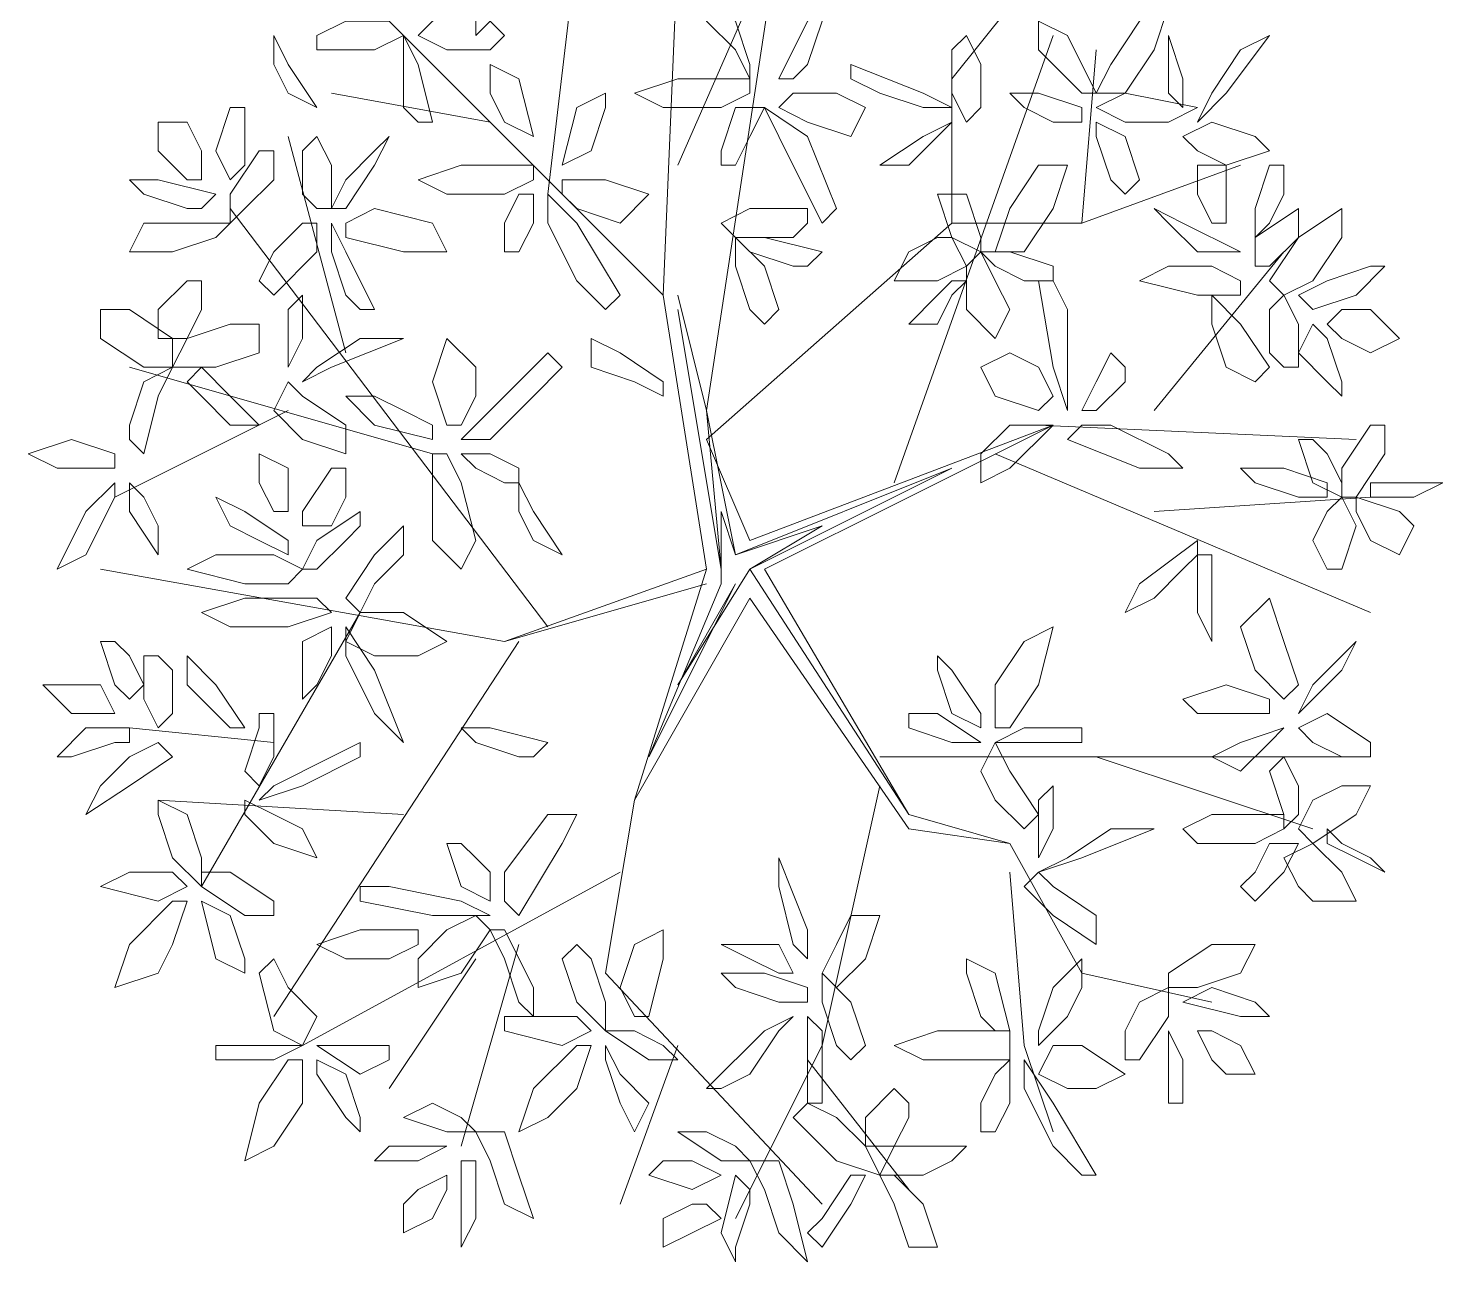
# Model space of a CAD drawing. Header units: millimetres. Extents: x 2529 to 2673, y 1639 to 1859.
# Drawn here: x 2558.984 to 2561.752, y 1718.955 to 1721.37 of the extents above; entities that cross this region are included whole.
import ezdxf

# ---------------------------------------------------------------- set-up
doc = ezdxf.new("R2010")
doc.units = ezdxf.units.MM
doc.layers.add('PDF_0', color=7, linetype='Continuous')

msp = doc.modelspace()

# ---------------------------------------------------------------- linework, layer by layer
at = {"layer": 'PDF_0', "lineweight": 9}
for points in [[(2560.2552, 1721.1014), (2560.4528, 1721.5532), (2560.3116, 1720.6213), (2560.2552, 1720.8472)], [(2560.001, 1721.0449), (2560.0575, 1721.5249)], [(2560.2269, 1720.8472), (2560.2552, 1721.5249)], [(2561.0741, 1721.3273), (2561.0459, 1720.9884), (2560.7917, 1720.9884), (2560.7917, 1721.2708), (2560.9047, 1721.412)], [(2561.3, 1719.4635), (2561.0459, 1719.5199), (2560.9047, 1719.7741), (2560.707, 1719.8023), (2560.3964, 1720.2542), (2560.1704, 1719.8588), (2560.3116, 1720.3106), (2560.2269, 1720.8472), (2559.7186, 1721.3555)], [(2560.6788, 1720.4801), (2560.9894, 1721.3555)], [(2559.8881, 1721.1861), (2559.5774, 1721.2426)], [(2559.6057, 1720.7342), (2559.4927, 1721.1578)], [(2561.0459, 1720.9884), (2561.3565, 1721.1014)], [(2560.001, 1720.1977), (2559.3797, 1721.0166)], [(2560.7917, 1720.9884), (2560.3116, 1720.5648), (2560.3964, 1720.3671), (2560.9894, 1720.593), (2560.4246, 1720.3106), (2560.707, 1719.8306), (2560.9047, 1719.7741)], [(2561.1871, 1720.6213), (2561.4412, 1720.9319)], [(2560.2552, 1720.819), (2560.3399, 1720.3106), (2560.3116, 1720.6213), (2560.3681, 1720.3389), (2560.7917, 1720.5083), (2560.3964, 1720.3106), (2560.5376, 1720.3954), (2560.3681, 1720.3389), (2560.3399, 1720.4236), (2560.3399, 1720.3106), (2560.3399, 1720.2824), (2560.1987, 1719.9435), (2560.3681, 1720.2824), (2560.2552, 1720.0847), (2560.3964, 1720.3106)], [(2559.7751, 1720.5366), (2559.1821, 1720.706)], [(2559.4927, 1720.6213), (2559.1538, 1720.4518)], [(2560.9612, 1720.593), (2561.5824, 1720.5648)], [(2560.8764, 1720.5366), (2561.6107, 1720.2259)], [(2561.1871, 1720.4236), (2561.6107, 1720.4518)], [(2559.9163, 1720.1694), (2559.1256, 1720.3106)], [(2560.3116, 1720.2824), (2559.9163, 1720.1694), (2560.3116, 1720.3106)], [(2560.3964, 1720.3106), (2560.707, 1719.8306), (2560.3964, 1720.3106)], [(2559.6339, 1720.2259), (2559.3233, 1719.6894)], [(2559.9445, 1720.1694), (2559.4645, 1719.4352)], [(2559.4645, 1719.9718), (2559.1821, 1720)], [(2560.6505, 1719.9435), (2561.5824, 1719.9435)], [(2561.0741, 1719.9435), (2561.4977, 1719.8023)], [(2560.6505, 1719.887), (2560.5376, 1719.3787), (2560.3681, 1719.0399)], [(2559.7186, 1719.8306), (2559.2385, 1719.8588)], [(2560.1704, 1719.8588), (2560.114, 1719.5199), (2560.5376, 1719.0681)], [(2560.1422, 1719.7176), (2559.5209, 1719.3787)], [(2560.9047, 1719.7176), (2560.9329, 1719.3787), (2560.9894, 1719.2093)], [(2559.9445, 1719.5764), (2559.8316, 1719.1811)], [(2559.8598, 1719.5482), (2559.6904, 1719.294)], [(2560.2552, 1719.3787), (2560.1422, 1719.0681)], [(2560.5093, 1719.3505), (2560.707, 1719.0963)]]:
    msp.add_lwpolyline(points, dxfattribs=at)
for points in [[(2559.9163, 1721.4685), (2559.8881, 1721.3837), (2559.8598, 1721.3555), (2559.8598, 1721.4402), (2559.8881, 1721.5249), (2559.9163, 1721.5249)], [(2559.7469, 1721.3555), (2559.7751, 1721.3837), (2559.8598, 1721.412), (2559.9163, 1721.3555), (2559.8881, 1721.3273), (2559.8033, 1721.3273)], [(2560.3681, 1721.3273), (2560.3116, 1721.3837), (2560.3116, 1721.412), (2560.3681, 1721.3837), (2560.3964, 1721.299), (2560.3964, 1721.2708)], [(2560.5093, 1721.299), (2560.5376, 1721.3837), (2560.5376, 1721.412), (2560.5093, 1721.3837), (2560.4528, 1721.2708), (2560.4811, 1721.2708)], [(2561.0741, 1721.2426), (2561.1306, 1721.2426), (2561.1871, 1721.3273), (2561.2153, 1721.412), (2561.1588, 1721.3837), (2561.1024, 1721.299)], [(2559.6057, 1721.3837), (2559.6904, 1721.3837), (2559.7186, 1721.3555), (2559.6621, 1721.3273), (2559.5492, 1721.3273), (2559.5492, 1721.3555)], [(2561.0176, 1721.2708), (2560.9612, 1721.3273), (2560.9612, 1721.3837), (2561.0176, 1721.3555), (2561.0741, 1721.2426), (2561.0459, 1721.2426)], [(2559.4927, 1721.2426), (2559.5492, 1721.2143), (2559.4927, 1721.299), (2559.4645, 1721.3555), (2559.4645, 1721.299)], [(2559.7186, 1721.2143), (2559.7186, 1721.299), (2559.7186, 1721.3555), (2559.7469, 1721.299), (2559.7751, 1721.1861), (2559.7469, 1721.1861)], [(2560.82, 1721.1861), (2560.8482, 1721.2143), (2560.8482, 1721.299), (2560.82, 1721.3555), (2560.7917, 1721.3273), (2560.7917, 1721.2426)], [(2561.2153, 1721.299), (2561.2153, 1721.3555), (2561.2436, 1721.2708), (2561.2436, 1721.2143), (2561.2153, 1721.2426)], [(2561.3565, 1721.3273), (2561.413, 1721.3555), (2561.3283, 1721.2426), (2561.2718, 1721.1861), (2561.3, 1721.2426)], [(2559.9163, 1721.1861), (2559.9728, 1721.1578), (2559.9445, 1721.2708), (2559.8881, 1721.299), (2559.8881, 1721.2426)], [(2560.6505, 1721.2426), (2560.7352, 1721.2143), (2560.7917, 1721.2143), (2560.7352, 1721.2426), (2560.594, 1721.299), (2560.594, 1721.2708)], [(2560.3399, 1721.2143), (2560.2269, 1721.2143), (2560.1704, 1721.2426), (2560.2552, 1721.2708), (2560.3964, 1721.2708), (2560.3964, 1721.2426)], [(2560.0857, 1721.1296), (2560.0292, 1721.1014), (2560.0575, 1721.2143), (2560.114, 1721.2426), (2560.114, 1721.2143)], [(2560.4528, 1721.2143), (2560.4811, 1721.2426), (2560.5658, 1721.2426), (2560.6223, 1721.2143), (2560.594, 1721.1578), (2560.5093, 1721.1861)], [(2560.9894, 1721.1861), (2560.9329, 1721.2143), (2560.9047, 1721.2426), (2560.9612, 1721.2426), (2561.0459, 1721.2143), (2561.0459, 1721.1861)], [(2561.2153, 1721.1861), (2561.2718, 1721.2143), (2561.1306, 1721.2426), (2561.0741, 1721.2143), (2561.1306, 1721.1861)], [(2559.408, 1721.1578), (2559.408, 1721.1014), (2559.3797, 1721.0731), (2559.3515, 1721.1296), (2559.3797, 1721.2143), (2559.408, 1721.2143)], [(2560.3399, 1721.1014), (2560.3681, 1721.1014), (2560.3964, 1721.1578), (2560.4246, 1721.2143), (2560.3681, 1721.2143), (2560.3399, 1721.1296)], [(2560.5093, 1721.0449), (2560.4528, 1721.1578), (2560.4246, 1721.2143), (2560.5093, 1721.1578), (2560.5658, 1721.0166), (2560.5376, 1720.9884)], [(2559.3233, 1721.0731), (2559.295, 1721.0731), (2559.2385, 1721.1296), (2559.2385, 1721.1861), (2559.295, 1721.1861), (2559.3233, 1721.1296)], [(2560.707, 1721.1014), (2560.7635, 1721.1578), (2560.7917, 1721.1861), (2560.7352, 1721.1578), (2560.6505, 1721.1014), (2560.6788, 1721.1014)], [(2561.1024, 1721.0731), (2561.0741, 1721.1578), (2561.0741, 1721.1861), (2561.1306, 1721.1578), (2561.1588, 1721.0731), (2561.1306, 1721.0449)], [(2561.2436, 1721.1578), (2561.2718, 1721.1296), (2561.3283, 1721.1014), (2561.413, 1721.1296), (2561.3848, 1721.1578), (2561.3, 1721.1861)], [(2559.5209, 1721.0449), (2559.5209, 1721.1296), (2559.5492, 1721.1578), (2559.5774, 1721.1014), (2559.5774, 1721.0166), (2559.5492, 1721.0166)], [(2559.6057, 1721.0731), (2559.6621, 1721.1296), (2559.6904, 1721.1578), (2559.6621, 1721.1014), (2559.6057, 1721.0166), (2559.5774, 1721.0166)], [(2559.4645, 1721.0731), (2559.408, 1721.0166), (2559.3797, 1720.9884), (2559.3797, 1721.0449), (2559.4362, 1721.1296), (2559.4645, 1721.1296)], [(2559.9163, 1721.0449), (2559.8033, 1721.0449), (2559.7469, 1721.0731), (2559.8316, 1721.1014), (2559.9728, 1721.1014), (2559.9728, 1721.0731)], [(2560.8764, 1720.9319), (2560.9329, 1720.9319), (2560.9894, 1721.0166), (2561.0176, 1721.1014), (2560.9612, 1721.1014), (2560.9047, 1721.0166)], [(2561.3283, 1720.9884), (2561.3, 1720.9884), (2561.2718, 1721.0449), (2561.2718, 1721.1014), (2561.3283, 1721.1014), (2561.3283, 1721.0449)], [(2561.4412, 1721.0449), (2561.413, 1720.9884), (2561.3848, 1720.9602), (2561.3848, 1721.0166), (2561.413, 1721.1014), (2561.4412, 1721.1014)], [(2559.295, 1721.0166), (2559.2103, 1721.0449), (2559.1821, 1721.0731), (2559.2385, 1721.0731), (2559.3515, 1721.0449), (2559.3233, 1721.0166)], [(2560.0292, 1721.0449), (2560.0292, 1721.0731), (2560.114, 1721.0731), (2560.1987, 1721.0449), (2560.1422, 1720.9884), (2560.0575, 1721.0166)], [(2559.9163, 1720.9319), (2559.9445, 1720.9319), (2559.9728, 1720.9884), (2559.9728, 1721.0449), (2559.9445, 1721.0449), (2559.9163, 1720.9884)], [(2560.0575, 1720.8754), (2560.001, 1720.9884), (2560.001, 1721.0449), (2560.0575, 1720.9884), (2560.1422, 1720.8472), (2560.114, 1720.819)], [(2560.82, 1721.0449), (2560.8482, 1720.9602), (2560.8482, 1720.9319), (2560.7917, 1720.9602), (2560.7635, 1721.0449), (2560.7917, 1721.0449)], [(2559.6057, 1720.9884), (2559.6057, 1720.9602), (2559.7186, 1720.9319), (2559.8033, 1720.9319), (2559.7751, 1720.9884), (2559.6621, 1721.0166)], [(2560.4811, 1720.9602), (2560.3681, 1720.9602), (2560.3399, 1720.9884), (2560.3964, 1721.0166), (2560.5093, 1721.0166), (2560.5093, 1720.9884)], [(2561.2718, 1720.9319), (2561.2153, 1720.9884), (2561.1871, 1721.0166), (2561.2436, 1720.9884), (2561.3565, 1720.9319), (2561.3283, 1720.9319)], [(2561.4695, 1720.9602), (2561.413, 1720.9037), (2561.3848, 1720.9037), (2561.3848, 1720.9602), (2561.4695, 1721.0166), (2561.4695, 1720.9884)], [(2561.4412, 1720.8472), (2561.413, 1720.8754), (2561.4695, 1720.9602), (2561.5542, 1721.0166), (2561.5542, 1720.9602), (2561.4977, 1720.8754)], [(2559.3797, 1720.9884), (2559.3515, 1720.9602), (2559.2668, 1720.9319), (2559.1821, 1720.9319), (2559.2103, 1720.9884), (2559.3233, 1720.9884)], [(2559.4645, 1720.9319), (2559.5209, 1720.9884), (2559.5492, 1720.9884), (2559.5492, 1720.9319), (2559.4645, 1720.8472), (2559.4362, 1720.8754)], [(2559.6057, 1720.8472), (2559.5774, 1720.9319), (2559.5774, 1720.9884), (2559.6057, 1720.9319), (2559.6621, 1720.819), (2559.6339, 1720.819)], [(2560.4811, 1720.9037), (2560.3964, 1720.9319), (2560.3681, 1720.9602), (2560.4246, 1720.9602), (2560.5376, 1720.9319), (2560.5093, 1720.9037)], [(2560.3964, 1720.819), (2560.3681, 1720.9037), (2560.3681, 1720.9602), (2560.4246, 1720.9037), (2560.4528, 1720.819), (2560.4246, 1720.7907)], [(2560.7917, 1720.9602), (2560.82, 1720.9037), (2560.7635, 1720.8754), (2560.6788, 1720.8754), (2560.707, 1720.9319), (2560.7635, 1720.9602)], [(2560.8764, 1720.8754), (2560.9047, 1720.819), (2560.8764, 1720.7625), (2560.82, 1720.819), (2560.82, 1720.9037), (2560.8482, 1720.9319)], [(2560.9329, 1720.8754), (2560.8764, 1720.9037), (2560.8482, 1720.9319), (2560.9047, 1720.9319), (2560.9894, 1720.9037), (2560.9894, 1720.8754)], [(2561.3565, 1720.8754), (2561.3565, 1720.8472), (2561.2718, 1720.8472), (2561.1588, 1720.8754), (2561.2153, 1720.9037), (2561.3, 1720.9037)], [(2561.5259, 1720.8754), (2561.6107, 1720.9037), (2561.6389, 1720.9037), (2561.5824, 1720.8472), (2561.4977, 1720.819), (2561.4695, 1720.8472)], [(2559.3233, 1720.819), (2559.295, 1720.7625), (2559.2385, 1720.7625), (2559.2385, 1720.819), (2559.295, 1720.8754), (2559.3233, 1720.8754)], [(2560.82, 1720.8754), (2560.7917, 1720.8754), (2560.7635, 1720.8472), (2560.707, 1720.7907), (2560.7635, 1720.7907), (2560.7917, 1720.8472)], [(2561.0176, 1720.819), (2561.0176, 1720.6778), (2561.0176, 1720.6213), (2560.9894, 1720.706), (2560.9612, 1720.8754), (2560.9894, 1720.8754)], [(2559.4927, 1720.819), (2559.5209, 1720.8472), (2559.5209, 1720.7625), (2559.4927, 1720.706), (2559.4927, 1720.7342)], [(2561.3283, 1720.706), (2561.3, 1720.7907), (2561.3, 1720.8472), (2561.3565, 1720.7907), (2561.413, 1720.706), (2561.3848, 1720.6778)], [(2561.413, 1720.7342), (2561.413, 1720.819), (2561.4412, 1720.8472), (2561.4695, 1720.7907), (2561.4695, 1720.706), (2561.4412, 1720.706)], [(2559.1821, 1720.819), (2559.2668, 1720.7625), (2559.2668, 1720.706), (2559.2103, 1720.706), (2559.1256, 1720.7625), (2559.1256, 1720.819)], [(2561.5259, 1720.7907), (2561.5542, 1720.819), (2561.6107, 1720.819), (2561.6671, 1720.7625), (2561.6107, 1720.7342), (2561.5542, 1720.7625)], [(2559.4362, 1720.7907), (2559.4362, 1720.7342), (2559.3515, 1720.706), (2559.2668, 1720.706), (2559.295, 1720.7625), (2559.3797, 1720.7907)], [(2561.5259, 1720.6778), (2561.4695, 1720.7342), (2561.4977, 1720.7907), (2561.5259, 1720.7625), (2561.5542, 1720.6778), (2561.5542, 1720.6495)], [(2559.6339, 1720.7625), (2559.5492, 1720.706), (2559.5209, 1720.6778), (2559.5774, 1720.706), (2559.7186, 1720.7625), (2559.6904, 1720.7625)], [(2559.8316, 1720.593), (2559.8033, 1720.593), (2559.7751, 1720.6778), (2559.8033, 1720.7625), (2559.8598, 1720.706), (2559.8598, 1720.6495)], [(2560.1704, 1720.6778), (2560.0857, 1720.706), (2560.0857, 1720.7625), (2560.1422, 1720.7342), (2560.2269, 1720.6778), (2560.2269, 1720.6495)], [(2559.9728, 1720.6495), (2559.8881, 1720.5648), (2559.8316, 1720.5648), (2559.8881, 1720.6213), (2560.001, 1720.7342), (2560.0292, 1720.706)], [(2560.9894, 1720.6495), (2560.9612, 1720.6213), (2560.8764, 1720.6495), (2560.8482, 1720.706), (2560.9047, 1720.7342), (2560.9612, 1720.706)], [(2561.1306, 1720.706), (2561.1024, 1720.7342), (2561.0741, 1720.6778), (2561.0459, 1720.6213), (2561.0741, 1720.6213), (2561.1306, 1720.6778)], [(2559.1821, 1720.593), (2559.2103, 1720.6778), (2559.2668, 1720.706), (2559.2385, 1720.6495), (2559.2103, 1720.5366), (2559.1821, 1720.5648)], [(2559.295, 1720.6778), (2559.3233, 1720.706), (2559.3797, 1720.6495), (2559.4362, 1720.593), (2559.3797, 1720.593), (2559.3233, 1720.6495)], [(2559.4927, 1720.6778), (2559.4645, 1720.6213), (2559.5209, 1720.5648), (2559.6057, 1720.5366), (2559.6057, 1720.593), (2559.5209, 1720.6495)], [(2559.7186, 1720.6213), (2559.6621, 1720.6495), (2559.6057, 1720.6495), (2559.6621, 1720.593), (2559.7751, 1720.5648), (2559.7751, 1720.593)], [(2560.9047, 1720.593), (2560.8482, 1720.5366), (2560.8482, 1720.4801), (2560.9047, 1720.5083), (2560.9894, 1720.593), (2560.9612, 1720.593)], [(2561.1024, 1720.593), (2561.2153, 1720.5366), (2561.2436, 1720.5083), (2561.1588, 1720.5083), (2561.0176, 1720.5648), (2561.0459, 1720.593)], [(2561.5542, 1720.5083), (2561.6107, 1720.593), (2561.6389, 1720.593), (2561.6389, 1720.5366), (2561.5824, 1720.4518), (2561.5542, 1720.4518)], [(2559.1538, 1720.5083), (2559.1538, 1720.5366), (2559.0691, 1720.5648), (2558.9844, 1720.5366), (2559.0409, 1720.5083), (2559.1256, 1720.5083)], [(2561.5259, 1720.5366), (2561.5542, 1720.4801), (2561.5542, 1720.4518), (2561.4977, 1720.4801), (2561.4695, 1720.5648), (2561.4977, 1720.5648)], [(2559.4927, 1720.4236), (2559.4645, 1720.4236), (2559.4362, 1720.4801), (2559.4362, 1720.5366), (2559.4927, 1720.5083), (2559.4927, 1720.4518)], [(2559.8316, 1720.4801), (2559.8598, 1720.3671), (2559.8316, 1720.3106), (2559.7751, 1720.3671), (2559.7751, 1720.5366), (2559.8033, 1720.5366)], [(2559.9445, 1720.4801), (2559.9445, 1720.5083), (2559.8881, 1720.5366), (2559.8316, 1720.5366), (2559.8598, 1720.5083), (2559.9163, 1720.4801)], [(2559.6057, 1720.4518), (2559.5774, 1720.3954), (2559.5209, 1720.3954), (2559.5209, 1720.4236), (2559.5774, 1720.5083), (2559.6057, 1720.5083)], [(2561.4695, 1720.4518), (2561.3848, 1720.4801), (2561.3565, 1720.5083), (2561.4412, 1720.5083), (2561.5259, 1720.4801), (2561.5259, 1720.4518)], [(2559.0973, 1720.3389), (2559.0409, 1720.3106), (2559.0973, 1720.4236), (2559.1538, 1720.4801), (2559.1538, 1720.4518)], [(2559.2385, 1720.3954), (2559.2385, 1720.3389), (2559.1821, 1720.4236), (2559.1821, 1720.4801), (2559.2103, 1720.4518)], [(2559.9728, 1720.3671), (2560.0292, 1720.3389), (2559.9728, 1720.4236), (2559.9445, 1720.4801), (2559.9445, 1720.4236)], [(2561.6107, 1720.4801), (2561.6107, 1720.4518), (2561.6954, 1720.4518), (2561.7519, 1720.4801), (2561.7236, 1720.4801), (2561.6389, 1720.4801)], [(2559.4362, 1720.3671), (2559.3797, 1720.3954), (2559.3515, 1720.4518), (2559.408, 1720.4236), (2559.4927, 1720.3671), (2559.4927, 1720.3389)], [(2561.4977, 1720.3671), (2561.5259, 1720.4236), (2561.5542, 1720.4518), (2561.5824, 1720.3954), (2561.5542, 1720.3106), (2561.5259, 1720.3106)], [(2561.5824, 1720.4236), (2561.5824, 1720.4518), (2561.6671, 1720.4236), (2561.6954, 1720.3954), (2561.6671, 1720.3389), (2561.6107, 1720.3671)], [(2559.6057, 1720.3671), (2559.5492, 1720.3106), (2559.5209, 1720.3106), (2559.5492, 1720.3671), (2559.6339, 1720.4236), (2559.6339, 1720.3954)], [(2559.6621, 1720.2824), (2559.7186, 1720.3389), (2559.7186, 1720.3954), (2559.6621, 1720.3389), (2559.6057, 1720.2542), (2559.6339, 1720.2259)], [(2561.2436, 1720.3106), (2561.1871, 1720.2542), (2561.1306, 1720.2259), (2561.1588, 1720.2824), (2561.2718, 1720.3671), (2561.2718, 1720.3389)], [(2559.5209, 1720.3106), (2559.4927, 1720.2824), (2559.408, 1720.2824), (2559.295, 1720.3106), (2559.3515, 1720.3389), (2559.4645, 1720.3389)], [(2561.3, 1720.3106), (2561.3, 1720.1977), (2561.3, 1720.1694), (2561.2718, 1720.2259), (2561.2718, 1720.3389), (2561.3, 1720.3389)], [(2559.4927, 1720.1977), (2559.3797, 1720.1977), (2559.3233, 1720.2259), (2559.408, 1720.2542), (2559.5492, 1720.2542), (2559.5774, 1720.2259)], [(2561.4412, 1720.0565), (2561.4695, 1720.0847), (2561.4412, 1720.1694), (2561.413, 1720.2542), (2561.3565, 1720.1977), (2561.3848, 1720.113)], [(2559.6057, 1720.1694), (2559.6339, 1720.2259), (2559.7186, 1720.2259), (2559.8033, 1720.1694), (2559.7469, 1720.1412), (2559.6621, 1720.1412)], [(2559.5209, 1720.0565), (2559.5492, 1720.0847), (2559.5774, 1720.1412), (2559.5774, 1720.1977), (2559.5209, 1720.1694), (2559.5209, 1720.113)], [(2559.6621, 1720.0282), (2559.7186, 1719.9718), (2559.6621, 1720.113), (2559.6057, 1720.1977), (2559.6057, 1720.1412)], [(2560.8764, 1720), (2560.9047, 1720), (2560.9612, 1720.0847), (2560.9894, 1720.1977), (2560.9329, 1720.1694), (2560.8764, 1720.0847)], [(2559.1821, 1720.1412), (2559.2103, 1720.0847), (2559.1821, 1720.0565), (2559.1538, 1720.0847), (2559.1256, 1720.1694), (2559.1538, 1720.1694)], [(2561.5542, 1720.113), (2561.5824, 1720.1694), (2561.4977, 1720.0847), (2561.4695, 1720.0282), (2561.4977, 1720.0565)], [(2559.2668, 1720.113), (2559.2668, 1720.0282), (2559.2385, 1720), (2559.2103, 1720.0565), (2559.2103, 1720.1412), (2559.2385, 1720.1412)], [(2559.3515, 1720.0282), (2559.295, 1720.0847), (2559.295, 1720.1412), (2559.3515, 1720.0847), (2559.408, 1720), (2559.3797, 1720)], [(2560.7917, 1720.0282), (2560.7635, 1720.113), (2560.7635, 1720.1412), (2560.7917, 1720.113), (2560.8482, 1720.0282), (2560.8482, 1720)], [(2559.1538, 1720.0282), (2559.1256, 1720.0282), (2559.0691, 1720.0282), (2559.0126, 1720.0847), (2559.0691, 1720.0847), (2559.1256, 1720.0847)], [(2561.3565, 1720.0282), (2561.2718, 1720.0282), (2561.2436, 1720.0565), (2561.3283, 1720.0847), (2561.413, 1720.0565), (2561.413, 1720.0282)], [(2559.4362, 1720), (2559.408, 1719.9153), (2559.4362, 1719.887), (2559.4645, 1719.9435), (2559.4645, 1720.0282), (2559.4362, 1720.0282)], [(2560.7917, 1719.9718), (2560.8482, 1719.9718), (2560.7635, 1720.0282), (2560.707, 1720.0282), (2560.707, 1720)], [(2561.5542, 1719.9435), (2561.4977, 1719.9718), (2561.4695, 1720), (2561.5259, 1720.0282), (2561.6107, 1719.9718), (2561.6107, 1719.9435)], [(2559.1538, 1719.9718), (2559.0691, 1719.9435), (2559.0409, 1719.9435), (2559.0973, 1720), (2559.1821, 1720), (2559.1821, 1719.9718)], [(2559.9445, 1719.9435), (2559.8598, 1719.9718), (2559.8316, 1720), (2559.8881, 1720), (2560.001, 1719.9718), (2559.9728, 1719.9435)], [(2561.0176, 1719.9718), (2560.9047, 1719.9718), (2560.8764, 1719.9718), (2560.9329, 1720), (2561.0459, 1720), (2561.0459, 1719.9718)], [(2561.413, 1719.9718), (2561.4412, 1720), (2561.3565, 1719.9718), (2561.3, 1719.9435), (2561.3565, 1719.9153)], [(2559.2385, 1719.9718), (2559.2668, 1719.9435), (2559.1821, 1719.887), (2559.0973, 1719.8306), (2559.1256, 1719.887), (2559.1821, 1719.9435)], [(2559.5774, 1719.9435), (2559.4645, 1719.887), (2559.4362, 1719.8588), (2559.5209, 1719.887), (2559.6339, 1719.9435), (2559.6339, 1719.9718)], [(2560.8764, 1719.8588), (2560.8482, 1719.9153), (2560.8764, 1719.9718), (2560.9047, 1719.9153), (2560.9612, 1719.8306), (2560.9329, 1719.8023)], [(2561.4695, 1719.887), (2561.4695, 1719.8306), (2561.4412, 1719.8023), (2561.4412, 1719.8306), (2561.413, 1719.9153), (2561.4412, 1719.9435)], [(2560.9612, 1719.8588), (2560.9894, 1719.887), (2560.9894, 1719.8023), (2560.9612, 1719.7458), (2560.9612, 1719.7741)], [(2561.4977, 1719.8588), (2561.5542, 1719.887), (2561.6107, 1719.887), (2561.5824, 1719.8306), (2561.4977, 1719.7741), (2561.4695, 1719.8023)], [(2559.295, 1719.8306), (2559.3233, 1719.7458), (2559.3233, 1719.6894), (2559.2668, 1719.7458), (2559.2385, 1719.8306), (2559.2385, 1719.8588)], [(2559.408, 1719.8588), (2559.408, 1719.8306), (2559.4645, 1719.7741), (2559.5492, 1719.7458), (2559.5209, 1719.8023), (2559.4645, 1719.8306)], [(2559.9163, 1719.7176), (2560.001, 1719.8306), (2560.0575, 1719.8306), (2560.0292, 1719.7741), (2559.9445, 1719.6329), (2559.9163, 1719.6611)], [(2561.3848, 1719.7741), (2561.2718, 1719.7741), (2561.2436, 1719.8023), (2561.3, 1719.8306), (2561.4412, 1719.8306), (2561.4412, 1719.8023)], [(2561.1024, 1719.8023), (2561.0176, 1719.7458), (2560.9612, 1719.7176), (2561.0459, 1719.7458), (2561.1871, 1719.8023), (2561.1588, 1719.8023)], [(2561.5259, 1719.8023), (2561.5259, 1719.7741), (2561.5824, 1719.7458), (2561.6389, 1719.7176), (2561.6107, 1719.7458), (2561.5542, 1719.7741)], [(2559.8316, 1719.7741), (2559.8033, 1719.7741), (2559.8316, 1719.6894), (2559.8881, 1719.6611), (2559.8881, 1719.7176), (2559.8598, 1719.7458)], [(2561.3848, 1719.7176), (2561.413, 1719.7741), (2561.4695, 1719.7741), (2561.4412, 1719.7176), (2561.3848, 1719.6611), (2561.3565, 1719.6894)], [(2561.4412, 1719.7458), (2561.4977, 1719.7741), (2561.5542, 1719.7176), (2561.5824, 1719.6611), (2561.4977, 1719.6611), (2561.4695, 1719.6894)], [(2560.4528, 1719.6894), (2560.4528, 1719.7458), (2560.5093, 1719.6047), (2560.5093, 1719.5482), (2560.4811, 1719.5764)], [(2559.1821, 1719.7176), (2559.1256, 1719.6894), (2559.2385, 1719.6611), (2559.295, 1719.6894), (2559.2668, 1719.7176)], [(2559.3797, 1719.7176), (2559.4645, 1719.6611), (2559.4645, 1719.6329), (2559.408, 1719.6329), (2559.3233, 1719.6894), (2559.3233, 1719.7176)], [(2560.9612, 1719.7176), (2560.9329, 1719.6894), (2560.9894, 1719.6329), (2561.0741, 1719.5764), (2561.0741, 1719.6329), (2560.9894, 1719.6894)], [(2559.6904, 1719.6894), (2559.8316, 1719.6611), (2559.8881, 1719.6329), (2559.7751, 1719.6329), (2559.6339, 1719.6611), (2559.6339, 1719.6894)], [(2559.295, 1719.6611), (2559.2668, 1719.6611), (2559.1821, 1719.5764), (2559.1538, 1719.4917), (2559.2385, 1719.5199), (2559.2668, 1719.5764)], [(2559.3797, 1719.6329), (2559.3233, 1719.6611), (2559.3515, 1719.5482), (2559.408, 1719.5199), (2559.408, 1719.5482)], [(2559.8598, 1719.6329), (2559.8881, 1719.6047), (2559.8316, 1719.5199), (2559.7469, 1719.4917), (2559.7469, 1719.5482), (2559.8033, 1719.6047)], [(2560.5376, 1719.5199), (2560.5658, 1719.4917), (2560.6223, 1719.5482), (2560.6505, 1719.6329), (2560.594, 1719.6329), (2560.5658, 1719.5764)], [(2559.6904, 1719.5482), (2559.6057, 1719.5482), (2559.5492, 1719.5764), (2559.6339, 1719.6047), (2559.7469, 1719.6047), (2559.7469, 1719.5764)], [(2559.9163, 1719.5482), (2559.9445, 1719.4635), (2559.9728, 1719.4352), (2559.9728, 1719.4917), (2559.9163, 1719.6047), (2559.8881, 1719.6047)], [(2560.1422, 1719.4917), (2560.1704, 1719.5764), (2560.2269, 1719.6047), (2560.2269, 1719.5482), (2560.1987, 1719.4352), (2560.1704, 1719.4352)], [(2560.0857, 1719.5482), (2560.114, 1719.4635), (2560.114, 1719.407), (2560.0575, 1719.4635), (2560.0292, 1719.5482), (2560.0575, 1719.5764)], [(2560.3964, 1719.5482), (2560.4528, 1719.5199), (2560.4811, 1719.5199), (2560.4528, 1719.5764), (2560.3681, 1719.5764), (2560.3399, 1719.5764)], [(2561.2153, 1719.4917), (2561.2153, 1719.5199), (2561.3, 1719.5764), (2561.3848, 1719.5764), (2561.3565, 1719.5199), (2561.2718, 1719.4917)], [(2559.4927, 1719.4917), (2559.5492, 1719.4352), (2559.5209, 1719.3787), (2559.4645, 1719.407), (2559.4362, 1719.5199), (2559.4645, 1719.5482)], [(2560.8482, 1719.4352), (2560.82, 1719.5199), (2560.82, 1719.5482), (2560.8764, 1719.5199), (2560.9047, 1719.407), (2560.8764, 1719.407)], [(2561.0176, 1719.4352), (2561.0459, 1719.4917), (2561.0459, 1719.5482), (2560.9894, 1719.4917), (2560.9612, 1719.407), (2560.9612, 1719.3787)], [(2560.5093, 1719.4635), (2560.5093, 1719.4917), (2560.4246, 1719.5199), (2560.3399, 1719.5199), (2560.3681, 1719.4917), (2560.4528, 1719.4635)], [(2560.5658, 1719.3787), (2560.5376, 1719.4635), (2560.5376, 1719.5199), (2560.594, 1719.4635), (2560.6223, 1719.3787), (2560.594, 1719.3505)], [(2561.1306, 1719.407), (2561.1588, 1719.4635), (2561.2153, 1719.4917), (2561.2153, 1719.4352), (2561.1588, 1719.3505), (2561.1306, 1719.3505)], [(2561.3, 1719.4917), (2561.2436, 1719.4635), (2561.3565, 1719.4352), (2561.413, 1719.4352), (2561.3848, 1719.4635)], [(2559.9728, 1719.4352), (2560.0575, 1719.4352), (2560.0857, 1719.407), (2560.0292, 1719.3787), (2559.9163, 1719.407), (2559.9163, 1719.4352)], [(2560.3964, 1719.3223), (2560.4528, 1719.407), (2560.4811, 1719.4352), (2560.4246, 1719.407), (2560.3116, 1719.294), (2560.3399, 1719.294)], [(2560.5376, 1719.3223), (2560.5376, 1719.407), (2560.5093, 1719.4352), (2560.5093, 1719.3787), (2560.5093, 1719.2658), (2560.5376, 1719.2658)], [(2560.1704, 1719.407), (2560.114, 1719.407), (2560.1987, 1719.3505), (2560.2552, 1719.3505), (2560.2269, 1719.3787)], [(2560.8482, 1719.3505), (2560.7352, 1719.3505), (2560.6788, 1719.3787), (2560.7635, 1719.407), (2560.9047, 1719.407), (2560.9047, 1719.3505)], [(2561.2153, 1719.3223), (2561.2153, 1719.3787), (2561.2153, 1719.407), (2561.2436, 1719.3505), (2561.2436, 1719.2658), (2561.2153, 1719.2658)], [(2561.2718, 1719.407), (2561.3, 1719.407), (2561.3565, 1719.3787), (2561.3848, 1719.3223), (2561.3283, 1719.3223), (2561.3, 1719.3505)], [(2559.3797, 1719.3787), (2559.4927, 1719.3787), (2559.5209, 1719.3787), (2559.4645, 1719.3505), (2559.3515, 1719.3505), (2559.3515, 1719.3787)], [(2559.6057, 1719.3787), (2559.5492, 1719.3787), (2559.6339, 1719.3223), (2559.6904, 1719.3505), (2559.6904, 1719.3787)], [(2560.0857, 1719.3787), (2560.0575, 1719.3787), (2559.9728, 1719.294), (2559.9445, 1719.2093), (2560.001, 1719.2375), (2560.0575, 1719.294)], [(2560.1422, 1719.3223), (2560.1987, 1719.2658), (2560.1704, 1719.2093), (2560.1422, 1719.2658), (2560.114, 1719.3505), (2560.114, 1719.3787)], [(2560.9612, 1719.3223), (2560.9894, 1719.3787), (2561.0459, 1719.3787), (2561.1306, 1719.3223), (2561.0741, 1719.294), (2561.0176, 1719.294)], [(2559.5209, 1719.3505), (2559.4927, 1719.3505), (2559.4362, 1719.2658), (2559.408, 1719.1528), (2559.4645, 1719.1811), (2559.5209, 1719.2658)], [(2559.6057, 1719.3223), (2559.6339, 1719.2375), (2559.6339, 1719.2093), (2559.6057, 1719.2375), (2559.5492, 1719.3223), (2559.5492, 1719.3505)], [(2560.8482, 1719.2093), (2560.8764, 1719.2093), (2560.9047, 1719.2658), (2560.9047, 1719.3505), (2560.8764, 1719.3223), (2560.8482, 1719.2658)], [(2560.9894, 1719.1811), (2560.9329, 1719.294), (2560.9329, 1719.3505), (2560.9894, 1719.2658), (2561.0741, 1719.1246), (2561.0459, 1719.1246)], [(2560.707, 1719.2375), (2560.6788, 1719.1811), (2560.6223, 1719.1811), (2560.6223, 1719.2375), (2560.6788, 1719.294), (2560.707, 1719.2658)], [(2559.7751, 1719.2658), (2559.7186, 1719.2375), (2559.8033, 1719.2093), (2559.8598, 1719.2093), (2559.8316, 1719.2375)], [(2560.5658, 1719.2375), (2560.6223, 1719.1811), (2560.6505, 1719.1246), (2560.5658, 1719.1528), (2560.4811, 1719.2375), (2560.5093, 1719.2658)], [(2559.8598, 1719.2093), (2559.9163, 1719.2093), (2559.9445, 1719.1246), (2559.9728, 1719.0399), (2559.9163, 1719.0681), (2559.8881, 1719.1528)], [(2560.3116, 1719.2093), (2560.2552, 1719.2093), (2560.3399, 1719.1528), (2560.3964, 1719.1528), (2560.3681, 1719.1811)], [(2559.6904, 1719.1811), (2559.6621, 1719.1528), (2559.7469, 1719.1528), (2559.8033, 1719.1811), (2559.7469, 1719.1811)], [(2560.82, 1719.1811), (2560.7917, 1719.1528), (2560.7352, 1719.1246), (2560.6505, 1719.1246), (2560.6788, 1719.1811), (2560.7635, 1719.1811)], [(2559.8598, 1719.1246), (2559.8598, 1719.0399), (2559.8316, 1718.9834), (2559.8316, 1719.0681), (2559.8316, 1719.1528), (2559.8598, 1719.1528)], [(2560.2269, 1719.1528), (2560.1987, 1719.1246), (2560.2834, 1719.0963), (2560.3399, 1719.1246), (2560.2834, 1719.1528)], [(2560.3964, 1719.1528), (2560.4528, 1719.1528), (2560.4811, 1719.0681), (2560.5093, 1718.9551), (2560.4528, 1719.0116), (2560.4246, 1719.0963)], [(2559.8033, 1719.1246), (2559.8033, 1719.0963), (2559.7751, 1719.0399), (2559.7186, 1719.0116), (2559.7186, 1719.0681), (2559.7469, 1719.0963)], [(2560.3964, 1719.0681), (2560.3681, 1718.9834), (2560.3681, 1718.9551), (2560.3399, 1719.0116), (2560.3681, 1719.1246), (2560.3964, 1719.0963)], [(2560.5376, 1719.0399), (2560.594, 1719.1246), (2560.6223, 1719.1246), (2560.594, 1719.0681), (2560.5376, 1718.9834), (2560.5093, 1719.0116)], [(2560.6505, 1719.1246), (2560.6788, 1719.1246), (2560.7352, 1719.0681), (2560.7635, 1718.9834), (2560.707, 1718.9834), (2560.6788, 1719.0681)], [(2560.3116, 1719.0681), (2560.3399, 1719.0399), (2560.2834, 1719.0116), (2560.2269, 1718.9834), (2560.2269, 1719.0399), (2560.2834, 1719.0681)]]:
    msp.add_lwpolyline(points, close=True, dxfattribs=at)

doc.saveas('drawing.dxf')
